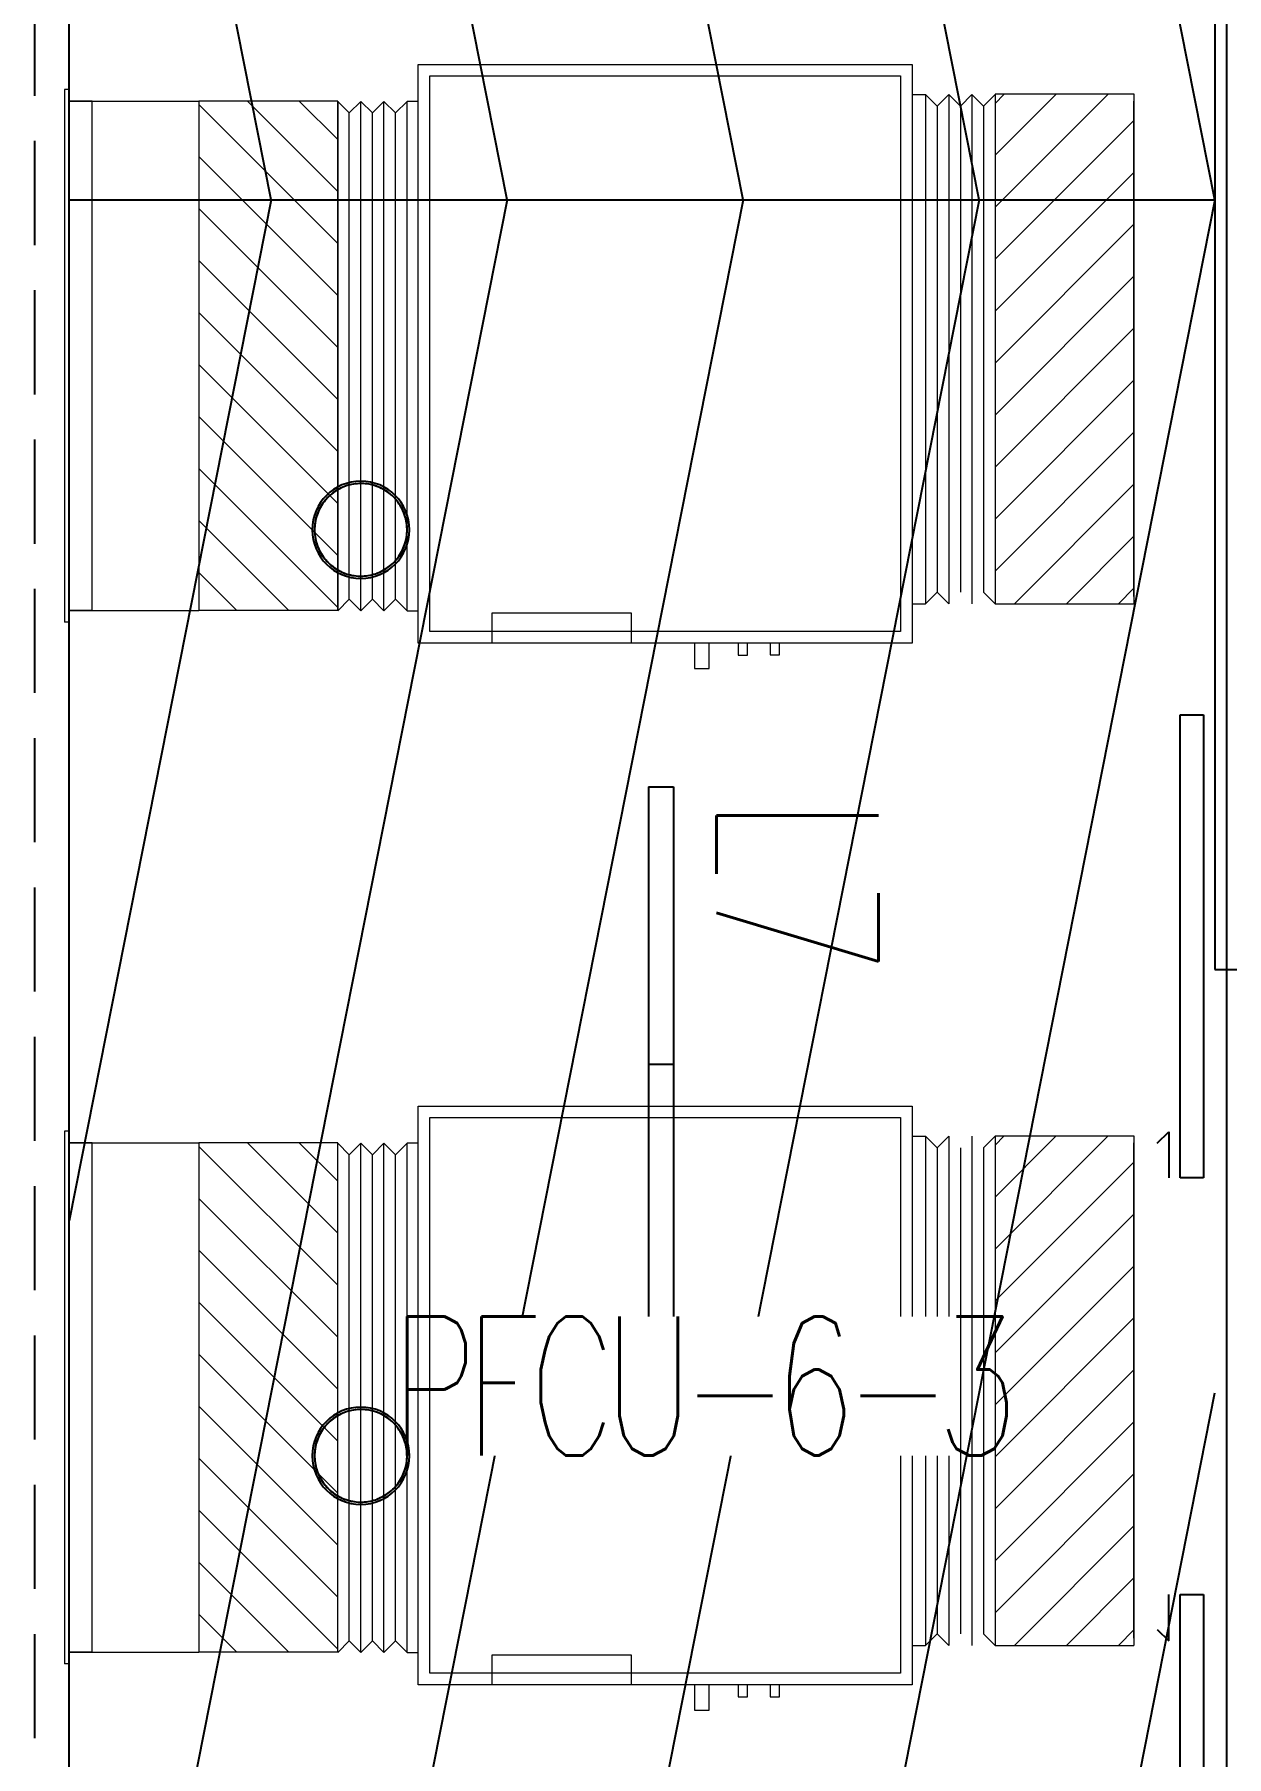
# Model space of a CAD drawing. Header units: millimetres. Extents: x -92759 to 184353, y -15225 to 86714.
# Drawn here: x -73608 to -71033, y 46267 to 49986 of the extents above; entities that cross this region are included whole.
import ezdxf

# ---------------------------------------------------------------- set-up
doc = ezdxf.new("R2010")
doc.units = ezdxf.units.MM
doc.linetypes.add('IDA - Grid Line', pattern=[2100, 1200, -300, 300, -300])
doc.linetypes.add('IDA - Hidden 065', pattern=[322.5, 225, -97.5])
for name, color, linetype in [('0-1', 9, 'Continuous'), ('0-L7', 1, 'Continuous'), ('A-_DOOR----_E', 8, 'Continuous'), ('A-_FLOR----_E', 8, 'Continuous'), ('A-_WALL----_E', 8, 'Continuous'), ('C-_SITE----_E', 8, 'Continuous'), ('E-LIGHT----E', 1, 'Continuous'), ('M-ACMV_FCU', 5, 'Continuous')]:
    doc.layers.add(name, color=color, linetype=linetype)
for name, color, linetype, true_color in [('A-_DETA----_E-6', 7, 'Continuous', 0x969696), ('A-_DETA----_E-7', 7, 'IDA - Hidden 065', 0x969696), ('S-_ANOTGRID_E-1', 9, 'IDA - Grid Line', 0x808080)]:
    doc.layers.add(name, color=color, linetype=linetype, true_color=true_color)
for name, color, linetype, lineweight in [('M&E - ACMV Text', 222, 'Continuous', 25), ('M-ACMV_FAD', 3, 'Continuous', 18), ('M-ACMV_FCU--PFCU', 86, 'Continuous', 25), ('M-ACMV_FCU--TAG', 7, 'Continuous', 25), ('M-ACMV_SAD', 5, 'Continuous', 18)]:
    doc.layers.add(name, color=color, linetype=linetype, lineweight=lineweight)
doc.layers.add('M-ACMV_EAD', color=7, linetype='Continuous', lineweight=9, true_color=0x999900)
doc.styles.add('T3', font='simplex.shx', dxfattribs={"width": 0.7, "height": 300})

# ---------------------------------------------------------------- blocks, each defined once
blk = doc.blocks.new('IDA - Bollard - 100R-8006047-BLK8_RHH_1ST STOREY PLAN')
at = {"layer": 'C-_SITE----_E', "flags": 128}
for points in [[(95.5, -4.2), (95.4, -0.2), (95.1, 3.8), (94.7, 7.8), (94.2, 11.7), (93.5, 15.7), (92.6, 19.6), (91.6, 23.4), (90.4, 27.2), (89, 31), (87.6, 34.7), (85.9, 38.4), (84.2, 42), (82.2, 45.5), (80.2, 48.9), (78, 52.3), (75.7, 55.5), (73.2, 58.7), (70.6, 61.7), (67.9, 64.7), (65.1, 67.5), (62.2, 70.3), (59.2, 72.9), (56, 75.3), (52.8, 77.7), (49.5, 79.9), (46.1, 82), (42.6, 84), (39, 85.8), (35.4, 87.5), (31.7, 89), (27.9, 90.4), (24.1, 91.6), (20.3, 92.7), (16.4, 93.6), (12.5, 94.3), (8.5, 94.9), (4.5, 95.4), (0.5, 95.7), (-3.5, 95.8), (-7.5, 95.7), (-11.5, 95.5), (-15.4, 95.2), (-19.4, 94.7), (-23.4, 94), (-27.3, 93.2), (-31.1, 92.2), (-35, 91), (-38.8, 89.8), (-42.5, 88.3), (-46.2, 86.7), (-49.8, 85), (-53.3, 83.1), (-56.7, 81.1), (-60.1, 78.9), (-63.4, 76.6), (-66.6, 74.2), (-69.7, 71.7), (-72.7, 69), (-75.5, 66.2), (-78.3, 63.3), (-80.9, 60.3), (-83.4, 57.2), (-85.8, 54), (-88.1, 50.7), (-90.2, 47.3), (-92.2, 43.9), (-94.1, 40.3), (-95.8, 36.7), (-97.4, 33), (-98.8, 29.3), (-100, 25.5), (-101.1, 21.7), (-102.1, 17.8), (-102.9, 13.8), (-103.5, 9.9), (-104, 5.9), (-104.4, 1.9), (-104.5, -2.1), (-104.5, -4.2)], [(-104.5, -4.2), (-104.5, -8.2), (-104.2, -12.2), (-103.8, -16.2), (-103.3, -20.1), (-102.6, -24.1), (-101.7, -28), (-100.7, -31.8), (-99.5, -35.7), (-98.1, -39.4), (-96.7, -43.2), (-95, -46.8), (-93.2, -50.4), (-91.3, -53.9), (-89.3, -57.3), (-87.1, -60.7), (-84.8, -63.9), (-82.3, -67.1), (-79.7, -70.1), (-77, -73.1), (-74.2, -75.9), (-71.3, -78.7), (-68.3, -81.3), (-65.1, -83.8), (-61.9, -86.1), (-58.6, -88.4), (-55.2, -90.5), (-51.7, -92.4), (-48.1, -94.2), (-44.5, -95.9), (-40.8, -97.4), (-37, -98.8), (-33.2, -100), (-29.4, -101.1), (-25.5, -102), (-21.5, -102.8), (-17.6, -103.4), (-13.6, -103.8), (-9.6, -104.1), (-5.6, -104.2), (-1.6, -104.2), (2.4, -104), (6.4, -103.6), (10.3, -103.1), (14.3, -102.4), (18.2, -101.6), (22.1, -100.6), (25.9, -99.5), (29.7, -98.2), (33.4, -96.7), (37.1, -95.1), (40.7, -93.4), (44.2, -91.5), (47.7, -89.5), (51, -87.3), (54.3, -85.1), (57.5, -82.6), (60.6, -80.1), (63.6, -77.4), (66.4, -74.7), (69.2, -71.8), (71.8, -68.8), (74.4, -65.6), (76.7, -62.4), (79, -59.1), (81.1, -55.8), (83.1, -52.3), (85, -48.7), (86.7, -45.1), (88.3, -41.5), (89.7, -37.7), (90.9, -33.9), (92.1, -30.1), (93, -26.2), (93.8, -22.3), (94.5, -18.3), (94.9, -14.4), (95.3, -10.4), (95.4, -6.4), (95.5, -4.2)]]:
    blk.add_lwpolyline(points, dxfattribs=at)
at = {"layer": 'C-_SITE----_E'}
for radius, start, end in [(105, 360, 180), (100, 360, 180), (105, 180, 360), (100, 200, 360)]:
    blk.add_arc((-4.5, -4.2), radius, start, end, dxfattribs=at)
blk = doc.blocks.new('IDA - F - Double - Sliding1 - 1800x2200 MSD-01-10574987-BLK8_RHH_1ST STOREY PLAN')
at = {"layer": 'A-_DOOR----_E'}
for p, q in [((-525, 250), (-550, 225)), ((-550, 225), (-450, 225)), ((550, 225), (450, 225)), ((525, 250), (550, 225)), ((-1450, 200), (-450, 200)), ((-1450, 150), (-1450, 200)), ((-450, 200), (-450, 150)), ((450, 200), (1450, 200)), ((450, 150), (450, 200)), ((1450, 200), (1450, 150)), ((-450, 150), (-1450, 150)), ((1450, 150), (450, 150))]:
    blk.add_line(p, q, dxfattribs=at)
blk = doc.blocks.new('A$Cb2bf8f38')
blk.add_lwpolyline([(-2385, -9825), (-2385, -5100), (7400, -5125), (7400, 46800), (-18575, 46800), (-18575, 38037.5), (-30600, 38100), (-30625, 26375), (-28100, 26375), (-28100, -2400), (-10500, -2425), (-10500, -9800), (-2385, -9825)], close=True)
at = {"layer": 'A-_DETA----_E-6'}
for p, q in [((-28634.7, 17087.5), (-30471.8, 26375)), ((-28125, 17087.5), (-29962.1, 26375)), ((-29144.4, 17087.5), (-30600, 24446.3)), ((-29654.1, 17087.5), (-30600, 21869.6)), ((-30163.8, 17087.5), (-30600, 19292.9)), ((-30600, 17087.5), (-28125, 17087.5)), ((-29144.4, 17087.5), (-30600, 9728.7)), ((-29654.1, 17087.5), (-30600, 12305.4)), ((-30163.8, 17087.5), (-30600, 14882.1)), ((-28634.7, 17087.5), (-30467.7, 7820.9)), ((-28125, 17087.5), (-29962.1, 7800)), ((-29452.5, 7800), (-28125, 14510.8))]:
    blk.add_line(p, q, dxfattribs=at)
at = {"layer": 'A-_DETA----_E-7'}
blk.add_line((-30675, 28825), (-30675, -2425), dxfattribs=at)
at = {"layer": 'A-_FLOR----_E'}
blk.add_line((-30600, 7800), (-30600, 26375), dxfattribs=at)
at = {"layer": 'A-_WALL----_E'}
for p, q in [((-28125, 21400), (-28125, 15425)), ((-28125, 15425), (-27875, 15425))]:
    blk.add_line(p, q, dxfattribs=at)
at = {"layer": 'S-_ANOTGRID_E-1'}
blk.add_line((-30600, -20141.4), (-30600, 53272.8), dxfattribs=at)
at = {"layer": 'A-_DOOR----_E', "rotation": 90}
blk.add_blockref('IDA - F - Double - Sliding1 - 1800x2200 MSD-01-10574987-BLK8_RHH_1ST STOREY PLAN', (-28000, 14525), dxfattribs=at)
at = {"layer": 'C-_SITE----_E', "rotation": 89.99999999999997}
for p in [(-29974.2, 16379.5), (-29974.2, 14379.5)]:
    blk.add_blockref('IDA - Bollard - 100R-8006047-BLK8_RHH_1ST STOREY PLAN', p, dxfattribs=at)
blk = doc.blocks.new('L7')
at = {"layer": 'E-LIGHT----E'}
for p, q in [((-600, -27), (-600, 27)), ((-600, 27), (600, 27)), ((0, 27), (0, -27)), ((600, -27), (600, 27)), ((-600, -27), (600, -27))]:
    blk.add_line(p, q, dxfattribs=at)
at = {"layer": 'E-LIGHT----E', "lineweight": 18, "style": 'T3', "width": 0.7}
blk.add_text('L7', height=350, dxfattribs=at).set_placement((-579.7, 120.4))
blk = doc.blocks.new('EL_B8_L1_R4')
at = {"layer": '0-L7', "rotation": 270}
blk.add_blockref('L7', (-18529, -25338.3), dxfattribs=at)
blk = doc.blocks.new('A$Cdc8841d0')
at = {"layer": 'M-ACMV_FCU--PFCU', "lineweight": 0}
for p, q in [((-550, 0), (-550, -24)), ((-550, 0), (550, 0)), ((-620, -24), (630, -24)), ((-620, -1091), (-620, -24)), ((550, -24), (550, 0)), ((630, -24), (630, -1091)), ((-595, -49), (605, -49)), ((-595, -1066), (-595, -49)), ((605, -49), (605, -1066)), ((605, -1066), (-595, -1066)), ((630, -1091), (-620, -1091)), ((-535, -1091), (-535, -1120)), ((565, -1091), (565, -1120)), ((565, -1120), (-535, -1120))]:
    blk.add_line(p, q, dxfattribs=at)
at = {"layer": 'M-ACMV_FCU--PFCU', "linetype": 'ByBlock', "lineweight": 0}
for p, q in [((-620, -620.4), (-674.8, -620.4)), ((-674.8, -620.4), (-674.8, -652.6)), ((-620, -652.6), (-620, -620.4)), ((-674.8, -652.6), (-620, -652.6)), ((-620, -715), (-646, -715)), ((-646, -715), (-646, -735)), ((-646, -735), (-620, -735)), ((-620, -735), (-620, -715)), ((-620, -784), (-645.7, -784)), ((-645.7, -784), (-645.7, -804)), ((-645.7, -804), (-620, -804)), ((-620, -804), (-620, -784))]:
    blk.add_line(p, q, dxfattribs=at)
at = {"layer": 'M-ACMV_FCU--PFCU', "lineweight": 0}
blk.add_lwpolyline([(-555, -184), (-555, -484), (-620, -484), (-620, -184)], close=True, dxfattribs=at)
blk = doc.blocks.new('A$C7db9b47c')
at = {"layer": 'M-ACMV_FAD', "lineweight": 0}
for p, q in [((-50, 575), (-60, 575)), ((-60, 575), (-60, -575)), ((-50, 550), (-50, 575)), ((0, 550), (-50, 550)), ((0, -550), (0, 550)), ((0, -550), (-50, -550)), ((-50, -550), (-50, -575)), ((-50, -575), (-60, -575))]:
    blk.add_line(p, q, dxfattribs=at)
blk = doc.blocks.new('ACMV_B8L1_R9')
at = {"layer": 'M-ACMV_FAD', "lineweight": 5}
h = blk.add_hatch(dxfattribs=at)
h.set_pattern_fill('ANSI31', color=256, scale=25, angle=450)
h.set_pattern_definition([(135, (125090.02, -154682.59), (-56.1266, -56.1266), [])])
edge = h.paths.add_edge_path()
edge.add_line((216550, -60113.5), (216550, -61212.5))
edge.add_line((216550, -61212.5), (216850, -61212.5))
edge.add_line((216850, -61213.5), (216850, -60113.5))
edge.add_line((216850, -60113.5), (216550, -60113.5))
h = blk.add_hatch(dxfattribs=at)
h.set_pattern_fill('ANSI31', color=256, scale=25, angle=450)
h.set_pattern_definition([(135, (125090.02, -156932.59), (-56.1266, -56.1266), [])])
edge = h.paths.add_edge_path()
edge.add_line((216550, -62363.5), (216550, -63462.5))
edge.add_line((216550, -63462.5), (216850, -63462.5))
edge.add_line((216850, -63463.5), (216850, -62363.5))
edge.add_line((216850, -62363.5), (216550, -62363.5))
at = {"layer": 'M-ACMV_SAD', "lineweight": 5}
h = blk.add_hatch(dxfattribs=at)
h.set_pattern_fill('ANSI31', color=256, scale=25, angle=900)
h.set_pattern_definition([(225, (262227.65, -93590.43), (56.1266, -56.1266), [])])
h.paths.add_polyline_path([(218270, -60098.1), (218570, -60098.1), (218570, -61198.1), (218270, -61198.1)])
h = blk.add_hatch(dxfattribs=at)
h.set_pattern_fill('ANSI31', color=256, scale=25, angle=900)
h.set_pattern_definition([(225, (262227.65, -95840.43), (56.1266, -56.1266), [])])
h.paths.add_polyline_path([(218270, -62348.1), (218570, -62348.1), (218570, -63448.1), (218270, -63448.1)])
at = {"layer": 'M&E - ACMV Text', "color": 3, "lineweight": 5}
for p, q in [((218195, -60123.1), (218170, -60098.1)), ((218220, -60098.1), (218195, -60123.1)), ((218245, -60123.1), (218220, -60098.1))]:
    blk.add_line(p, q, dxfattribs=at)
at = {"layer": 'M-ACMV_EAD'}
for p, q in [((216270, -61212.6), (216270, -60112.6)), ((216270, -63462.6), (216270, -62362.6))]:
    blk.add_line(p, q, dxfattribs=at)
at = {"layer": 'M-ACMV_FAD'}
for p, q in [((218120, -60098.1), (218145, -60123.1)), ((218145, -60123.1), (218170, -60098.1)), ((218170, -60098.1), (218170, -61198.1)), ((218220, -60098.1), (218220, -61198.1)), ((216270, -60112.6), (216420, -60112.6)), ((216270, -60112.6), (216550, -60112.6)), ((216850, -60112.6), (216550, -60112.6)), ((216550, -60112.6), (216550, -61212.5)), ((216850, -60112.6), (216850, -61212.5)), ((216850, -61213.1), (216850, -60113.1)), ((216850, -60113.1), (216875, -60138.1)), ((216875, -60138.1), (216900, -60113.1)), ((216875, -61188.1), (216875, -60138.1)), ((216900, -61213.1), (216900, -60113.1)), ((216900, -60113.1), (216925, -60138.1)), ((216925, -60138.1), (216950, -60113.1)), ((216925, -61188.1), (216925, -60138.1)), ((216950, -61213.1), (216950, -60113.1)), ((216950, -60113.1), (216975, -60138.1)), ((216975, -60138.1), (217000, -60113.1)), ((216975, -61188.1), (216975, -60138.1)), ((217000, -61213.1), (217000, -60113.1)), ((218145, -60123.1), (218145, -61173.1)), ((218195, -60123.1), (218195, -61173.1)), ((218245, -60123.1), (218245, -61173.1)), ((218270, -60148.1), (218270, -61148.1)), ((218195, -60833.1), (218195, -61123.1)), ((218120, -61198.1), (218145, -61173.1)), ((218145, -61173.1), (218170, -61198.1)), ((216270, -61212.6), (216550, -61212.5)), ((216270, -61212.6), (216420, -61212.6)), ((216850, -61212.5), (216550, -61212.5)), ((216850, -61213.1), (216875, -61188.1)), ((216875, -61188.1), (216900, -61213.1)), ((216900, -61213.1), (216925, -61188.1)), ((216925, -61188.1), (216950, -61213.1)), ((216950, -61213.1), (216975, -61188.1)), ((216975, -61188.1), (217000, -61213.1)), ((216270, -62362.6), (216420, -62362.6)), ((216270, -62362.6), (216550, -62362.6)), ((216850, -62362.6), (216550, -62362.6)), ((216550, -62362.6), (216550, -63462.5)), ((216850, -63463.1), (216850, -62363.1)), ((216850, -62363.1), (216875, -62388.1)), ((216875, -62388.1), (216900, -62363.1)), ((216900, -63463.1), (216900, -62363.1)), ((216900, -62363.1), (216925, -62388.1)), ((216925, -62388.1), (216950, -62363.1)), ((216950, -63463.1), (216950, -62363.1)), ((216950, -62363.1), (216975, -62388.1)), ((216975, -62388.1), (217000, -62363.1)), ((217000, -63463.1), (217000, -62363.1)), ((218120, -62348.1), (218145, -62373.1)), ((218145, -62373.1), (218170, -62348.1)), ((218145, -62373.1), (218145, -63423.1)), ((218170, -62348.1), (218170, -63448.1)), ((218195, -62373.1), (218195, -63423.1)), ((218220, -62348.1), (218220, -63448.1)), ((218245, -62373.1), (218245, -63423.1)), ((216875, -63438.1), (216875, -62388.1)), ((216925, -63438.1), (216925, -62388.1)), ((216975, -63438.1), (216975, -62388.1)), ((218270, -62398.1), (218270, -63398.1)), ((218195, -63083.1), (218195, -63373.1)), ((216850, -63463.1), (216875, -63438.1)), ((216875, -63438.1), (216900, -63463.1)), ((216900, -63463.1), (216925, -63438.1)), ((216925, -63438.1), (216950, -63463.1)), ((216950, -63463.1), (216975, -63438.1)), ((216975, -63438.1), (217000, -63463.1)), ((218120, -63448.1), (218145, -63423.1)), ((218145, -63423.1), (218170, -63448.1)), ((216270, -63462.6), (216550, -63462.5)), ((216270, -63462.6), (216420, -63462.6)), ((216850, -63462.5), (216550, -63462.5))]:
    blk.add_line(p, q, dxfattribs=at)
for points in [[(218245, -60123.1), (218270, -60098.1), (218270, -61198.1), (218245, -61173.1)], [(218245, -60123.1), (218270, -60098.1), (218270, -61198.1), (218245, -61173.1)], [(218245, -62373.1), (218270, -62348.1), (218270, -63448.1), (218245, -63423.1)], [(218245, -62373.1), (218270, -62348.1), (218270, -63448.1), (218245, -63423.1)]]:
    blk.add_lwpolyline(points, dxfattribs=at)
at = {"layer": 'M-ACMV_SAD', "lineweight": 5}
for p, q in [((218270, -60097.1), (218570, -60097.1)), ((218570, -60097.1), (218570, -61198.1)), ((218570, -61182.6), (218570, -60112.6)), ((218270, -61198.1), (218570, -61198.1)), ((218270, -62347.1), (218570, -62347.1)), ((218570, -62347.1), (218570, -63448.1)), ((218570, -63432.6), (218570, -62362.6)), ((218270, -63448.1), (218570, -63448.1))]:
    blk.add_line(p, q, dxfattribs=at)
at = {"layer": 'M-ACMV_SAD'}
for p, q in [((218270, -61198.1), (218570, -61198.1)), ((218270, -63448.1), (218570, -63448.1))]:
    blk.add_line(p, q, dxfattribs=at)
at = {"layer": 'M-ACMV_FAD', "color": 3, "lineweight": 5}
for p in [(216320, -60662.6), (216320, -62912.6)]:
    blk.add_blockref('A$C7db9b47c', p, dxfattribs=at)
at = {"layer": 'M-ACMV_FCU--PFCU', "lineweight": 5, "rotation": 90}
for p in [(217000, -60663.1), (217000, -62913.1)]:
    blk.add_blockref('A$Cdc8841d0', p, dxfattribs=at)
at = {"layer": 'M-ACMV_FCU--TAG', "lineweight": 5, "insert": (217629.3, -62887.9), "char_height": 300, "width": 1084.567, "attachment_point": 5, "style": 'T3', "bg_fill": 3, "box_fill_scale": 1, "bg_fill_color": 256, "bg_fill_transparency": 0}
blk.add_mtext('{\\T0.8;PFCU-6-3}', dxfattribs=at)

msp = doc.modelspace()

# ---------------------------------------------------------------- block references
at = {"layer": '0-1'}
msp.add_blockref('A$Cb2bf8f38', (-42933, 32541.2), dxfattribs=at)

# ---------------------------------------------------------------- next in the draw order: block references
at = {"color": 0}
msp.add_blockref('EL_B8_L1_R4', (-53725.9, 73099.6), dxfattribs=at)

# ---------------------------------------------------------------- next in the draw order: block references
at = {"layer": 'M-ACMV_FCU', "color": 5}
msp.add_blockref('ACMV_B8L1_R9', (-289803, 109954.6), dxfattribs=at)

doc.saveas('drawing.dxf')
